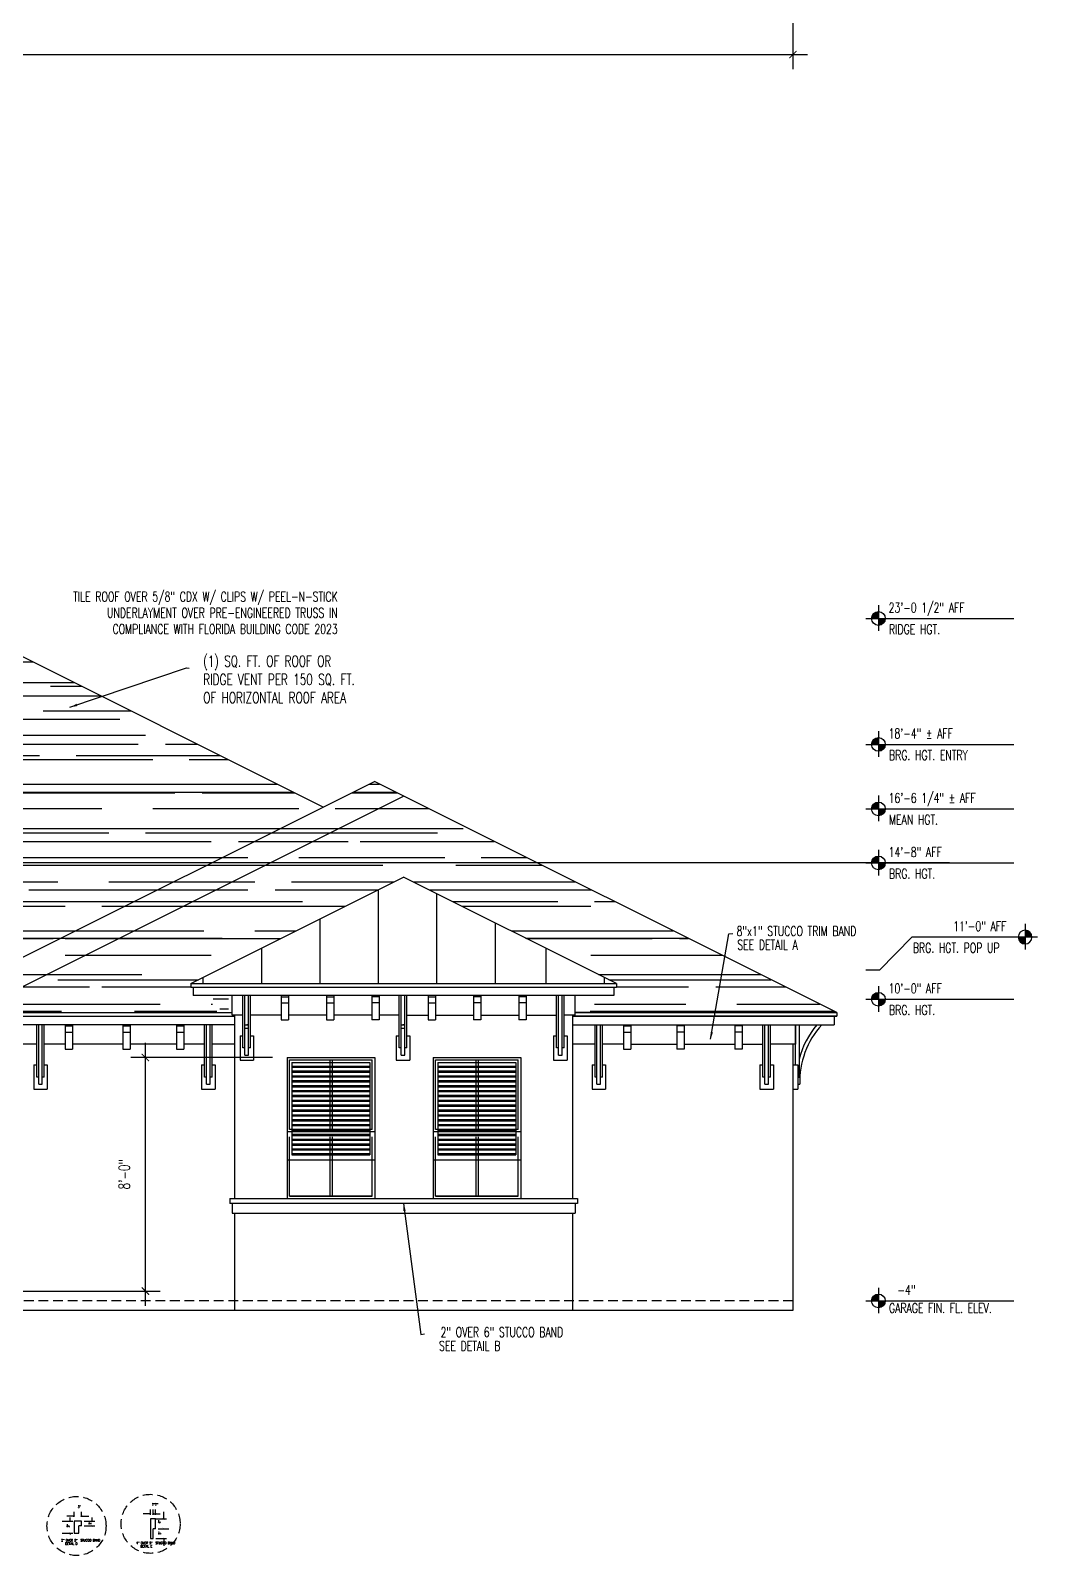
# Model space of a CAD drawing. Header units: inches. Extents: x -25328 to 8149, y -5530 to 4336.
# Drawn here: x -4066 to -3652, y 811 to 1438 of the extents above; entities that cross this region are included whole.
import ezdxf

# ---------------------------------------------------------------- set-up
doc = ezdxf.new("R2010")
doc.units = ezdxf.units.IN
doc.header["$LTSCALE"] = 16
doc.header["$MEASUREMENT"] = 0
doc.linetypes.add('ALPINE_SOLID', pattern=[0])
doc.linetypes.add('HIDDEN', pattern=[0.375, 0.25, -0.125])
doc.layers.get('0').update_dxf_attribs({"linetype": 'CONTINUOUS'})
doc.layers.get('DEFPOINTS').update_dxf_attribs({"linetype": 'CONTINUOUS'})
for name, color, linetype in [('CONC.', 3, 'CONTINUOUS'), ('DIM', 5, 'CONTINUOUS'), ('DIMS', 5, 'CONTINUOUS'), ('HATCH', 8, 'CONTINUOUS'), ('Layer_Notes', 7, 'ALPINE_SOLID'), ('ROOF', 1, 'CONTINUOUS'), ('TEXT', 11, 'CONTINUOUS'), ('WALLS EXT', 6, 'CONTINUOUS'), ('WALLS INT', 6, 'CONTINUOUS'), ('WINDOWS', 1, 'CONTINUOUS')]:
    doc.layers.add(name, color=color, linetype=linetype)
doc.styles.add('PAYTAS RM', font='romans.shx', dxfattribs={"width": 0.7, "height": 4.5})
doc.styles.add('PAYTS NOTES', font='romans.shx', dxfattribs={"width": 0.7, "height": 4.5})
doc.dimstyles.new('DIM- PAYTAS', dxfattribs={"dimscale": 48, "dimtxt": 0.1, "dimasz": 0.0625, "dimexe": 0.125, "dimexo": 0.125, "dimgap": 0.125, "dimtad": 1, "dimdec": 1, "dimzin": 3, "dimdsep": 46, "dimlunit": 4, "dimtxsty": 'PAYTAS RM', "dimblk": 'ARCHTICK', "dimcen": 0.09, "dimdle": 0.125, "dimclrd": 5, "dimclre": 5, "dimclrt": 11, "dimadec": 0, "dimazin": 0, "dimtfac": 1, "dimtdec": 1, "dimtofl": 0, "dimtmove": 2, "dimatfit": 3, "dimfxl": 0, "dimfrac": 2, "dimtolj": 1, "dimtzin": 3, "dimarcsym": 0})

# ---------------------------------------------------------------- blocks, each defined once
blk = doc.blocks.new('_ArchTick')
at = {"color": 0, "linetype": 'ByBlock', "const_width": 0.15}
blk.add_lwpolyline([(-0.5, -0.5), (0.5, 0.5)], dxfattribs=at)
blk = doc.blocks.new('*D556')
at = {"layer": 'DEFPOINTS', "color": 0, "transparency": 16777216}
for p in [(-4580.39, 1865.73), (-3752.39, 1481), (-3752.39, 1428.22)]:
    blk.add_point(p, dxfattribs=at)
at = {"layer": 'WALLS INT', "color": 5, "lineweight": -2, "transparency": 16777216}
for p, q in [((-4580.39, 1859.73), (-4580.39, 1422.22)), ((-3752.39, 1475), (-3752.39, 1422.22)), ((-4586.39, 1428.22), (-3746.39, 1428.22))]:
    blk.add_line(p, q, dxfattribs=at)
at = {"layer": 'WALLS INT', "color": 5, "lineweight": -2, "transparency": 16777216, "xscale": 3, "yscale": 3, "zscale": 3, "rotation": 180}
blk.add_blockref('_ArchTick', (-4580.39, 1428.22), dxfattribs=at)
at = {"layer": 'WALLS INT', "color": 5, "lineweight": -2, "transparency": 16777216, "xscale": 3, "yscale": 3, "zscale": 3}
blk.add_blockref('_ArchTick', (-3752.39, 1428.22), dxfattribs=at)
at = {"layer": 'WALLS INT', "color": 11, "transparency": 16777216, "insert": (-4166.39, 1436.9), "char_height": 4.5, "attachment_point": 5, "style": 'PAYTAS RM', "bg_fill": 3, "box_fill_scale": 1.25, "bg_fill_color": 256, "bg_fill_true_color": 13158600, "bg_fill_transparency": 0}
blk.add_mtext('\\A1;69\'-0"', dxfattribs=at)
blk = doc.blocks.new('ELEVBUB')
for p, q in [((-0.142, 0), (0.078, 0)), ((0, 0.151), (0, -0.142))]:
    blk.add_line(p, q)
at = {"const_width": 0.0781}
for points in [[(0, 0.039, 0.414214), (-0.039, 0, 1)], [(0, -0.039, 0.414213), (0.039, 0, 1)]]:
    blk.add_lwpolyline(points, format="xyb", dxfattribs=at)
blk.add_circle((0, 0), 0.0781)
blk = doc.blocks.new('*D1371')
at = {"layer": 'DEFPOINTS', "color": 0, "transparency": 16777216}
for p in [(-4018.5, 1015.93), (-3960.27, 1015.93), (-4096.39, 919.88)]:
    blk.add_point(p, dxfattribs=at)
at = {"layer": 'DIM', "color": 5, "lineweight": -2, "transparency": 16777216}
for p, q in [((-4018.5, 913.88), (-4018.5, 1021.93)), ((-3966.27, 1015.93), (-4024.5, 1015.93)), ((-4090.39, 919.88), (-4012.5, 919.88))]:
    blk.add_line(p, q, dxfattribs=at)
at = {"layer": 'DIM', "color": 5, "lineweight": -2, "transparency": 16777216, "xscale": 3, "yscale": 3, "zscale": 3}
for p, rotation in [((-4018.5, 1015.93), 90), ((-4018.5, 919.88), 270)]:
    blk.add_blockref('_ArchTick', p, dxfattribs=dict(at, rotation=rotation))
at = {"layer": 'DIM', "color": 11, "transparency": 16777216, "insert": (-4027.18, 967.9), "char_height": 4.5, "attachment_point": 5, "rotation": 90, "style": 'PAYTAS RM', "bg_fill": 3, "box_fill_scale": 1.25, "bg_fill_color": 256, "bg_fill_true_color": 13158600, "bg_fill_transparency": 0}
blk.add_mtext('\\A1;8\'-0"', dxfattribs=at)

msp = doc.modelspace()

# ---------------------------------------------------------------- hatches: boundary and pattern name
at = {"layer": 'HATCH'}
h = msp.add_hatch(dxfattribs=at)
h.set_pattern_fill('AR-RROOF', color=8, scale=15, style=0)
h.paths.add_polyline_path([(-4505.39364874, 1080.90700971), (-4595.64364874, 1035.78200971), (-4595.64364874, 1034.40700971), (-4570.42227123, 1034.40700971), (-4505.39364874, 1066.92132095), (-4440.36502626, 1034.40700971), (-4436.89364874, 1034.40700971), (-4415.14364874, 1034.38227326), (-4415.14364874, 1035.78200971)])
h.paths.add_polyline_path([(-4439.39364874, 1081.37914566), (-4441.39364874, 1081.37914566), (-4441.39364874, 1085.37914566), (-4455.39364874, 1085.37914566), (-4455.39364874, 1088.87914566), (-4456.39364874, 1088.87914566), (-4456.39364874, 1090.37914566), (-4263.39364874, 1186.87914566), (-4070.39364874, 1090.37914566), (-4070.39364874, 1088.87914566), (-4071.39364874, 1088.87914566), (-4071.39364874, 1085.37914566), (-4085.39364874, 1085.37914566), (-4085.39364874, 1081.37914566), (-4087.39364874, 1081.37914566), (-4087.39364874, 1076.14358901), (-4088.39364874, 1076.14358901), (-4088.39364874, 1047.40700971), (-3945.39364874, 1118.90700971), (-4100.39364874, 1196.40700971), (-4274.39364874, 1196.40700971), (-4505.39364874, 1080.90700971), (-4438.39364874, 1047.40700971), (-4438.39364874, 1076.14358901), (-4439.39364874, 1076.14358901)])
h.paths.add_polyline_path([(-4325.21589299, 1135.12914566), (-4330.39364874, 1135.12914566), (-4330.39364874, 1138.62914566), (-4331.39364874, 1138.62914566), (-4331.39364874, 1140.12914566), (-4259.39364874, 1176.12914566), (-4187.39364874, 1140.12914566), (-4187.39364874, 1138.62914566), (-4188.39364874, 1138.62914566), (-4188.39364874, 1135.12914566), (-4193.5714045, 1135.12914566, 0.1928199289), (-4202.60461891, 1110.62914566), (-4203.39364874, 1110.62914566), (-4203.39364874, 1108.62914566), (-4205.39364874, 1108.62914566), (-4205.39364874, 1090.37914566), (-4070.39364874, 1090.37914566), (-4263.39364874, 1186.87914566), (-4456.39364874, 1090.37914566), (-4313.39364874, 1090.37914566), (-4313.39364874, 1108.62914566), (-4315.39364874, 1108.62914566), (-4315.39364874, 1110.62914566), (-4316.18267858, 1110.62914566, 0.1928199289)], flags=17)
h.paths.add_polyline_path([(-3912.39364874, 1123.40700971), (-3924.39364874, 1129.40700971), (-4114.39364874, 1034.40700971), (-4090.39364874, 1034.40700971)])
h.paths.add_polyline_path([(-3912.39364874, 1090.09849991), (-3824.95494024, 1046.37914566), (-3824.95494024, 1044.87914566), (-3825.95494024, 1044.87914566), (-3825.95494024, 1041.37914566), (-3831.132696, 1041.37914566, 0.0608947721), (-3836.03230362, 1034.40700971), (-3734.39364874, 1034.40700971), (-3912.39364874, 1123.40700971), (-4090.39364874, 1034.40700971), (-3988.76129766, 1034.40700971, 0.0609127368), (-3993.66524403, 1041.37914566), (-3998.83235724, 1041.37914566), (-3998.83235724, 1044.87914566), (-3999.83235724, 1044.87914566), (-3999.83235724, 1046.37914566)])
h = msp.add_hatch(dxfattribs=at)
h.set_pattern_fill('AR-RROOF', color=256, scale=15, style=0)
h.set_pattern_definition([(0, (13882.944, -4178.585), (33, 15), [225, -30, 75, -15]), (0, (13902.894, -4171.085), (-15, 19.95), [45, -4.95, 90, -11.25]), (0, (13890.444, -4165.835), (78, 10.05), [120, -21, 60, -15])])
h.paths.add_polyline_path([(-3984.33235724, 1041.37914566), (-3991.67656355, 1041.37914566, -0.0536050847), (-3987.313798, 1034.87914566), (-3984.33235724, 1034.87914566)])

# ---------------------------------------------------------------- linework, layer by layer
at = {"layer": 'CONC.'}
msp.add_line((-3752.39364874, 911.87914566), (-4561.39364874, 911.87914566), dxfattribs=at)
at = {"layer": 'DIM'}
for p, q in [((-3688.01319681, 1095.90700971), (-4128.83648979, 1095.90700971)), ((-3734.39364874, 1034.40700971), (-3734.39364874, 1032.90700971))]:
    msp.add_line(p, q, dxfattribs=at)
at = {"layer": 'DIMS'}
for p, q in [((-3714.47069245, 1196.40700971), (-3661.55570116, 1196.40700971)), ((-3714.47069245, 1144.65700971), (-3661.55570116, 1144.65700971)), ((-3714.47069245, 1118.14307768), (-3661.55570116, 1118.14307768)), ((-3714.47069245, 1095.90700971), (-3661.55570116, 1095.90700971)), ((-3703.55481771, 1065.44447823), (-3716.86711262, 1051.87914566)), ((-3659.82354897, 1065.44447823), (-3703.55481771, 1065.44447823)), ((-3716.86711262, 1051.87914566), (-3722.39364874, 1051.87914566)), ((-3714.47069245, 1039.87914566), (-3661.55570116, 1039.87914566)), ((-3978.39485724, 1033.37914566), (-3982.83235724, 1033.37914566)), ((-3962.71194366, 1033.37914566), (-3975.26985724, 1033.37914566)), ((-3944.10429269, 1033.37914566), (-3959.71194366, 1033.37914566)), ((-3925.49664171, 1033.37914566), (-3941.10429269, 1033.37914566)), ((-3914.20936819, 1033.37914566), (-3922.49664171, 1033.37914566)), ((-3911.08436819, 1033.37914566), (-3902.29065578, 1033.37914566)), ((-3899.29065578, 1033.37914566), (-3883.6830048, 1033.37914566)), ((-3880.6830048, 1033.37914566), (-3865.07535382, 1033.37914566)), ((-3862.07535382, 1033.37914566), (-3849.51744025, 1033.37914566)), ((-3841.95494025, 1033.37914566), (-3846.39244025, 1033.37914566)), ((-4063.17489874, 1021.39358901), (-4073.39364874, 1021.39358901)), ((-4051.49198517, 1021.39358901), (-4060.04989874, 1021.39358901)), ((-4027.73133486, 1021.39358901), (-4048.49198517, 1021.39358901)), ((-4005.73402082, 1021.39358901), (-4024.73133486, 1021.39358901)), ((-3994.17610724, 1021.39358901), (-4002.73402082, 1021.39358901)), ((-3981.83235724, 1021.39358901), (-3991.05110724, 1021.39358901)), ((-3833.73619025, 1021.40700971), (-3842.95494025, 1021.40700971)), ((-3822.05327667, 1021.40700971), (-3830.61119025, 1021.40700971)), ((-3819.05327667, 1021.39358901), (-3800.05596263, 1021.39358901)), ((-3797.05596263, 1021.39358901), (-3776.29531232, 1021.39358901)), ((-3773.29531232, 1021.39358901), (-3764.73739874, 1021.39358901)), ((-3751.39364874, 1021.40700971), (-3761.61239874, 1021.40700971)), ((-3714.47069245, 915.87914566), (-3661.55570116, 915.87914566)), ((-4047.80936003, 825.34557957), (-4047.80936003, 820.34557957)), ((-4045.80936003, 825.34557957), (-4047.80936003, 825.34557957)), ((-4044.80936003, 825.34557957), (-4045.80936003, 825.34557957)), ((-4045.80936003, 820.34557957), (-4045.80936003, 823.34557957)), ((-4044.80936003, 823.34557957), (-4045.80936003, 823.34557957)), ((-4044.80936003, 823.34557957), (-4044.80936003, 825.34557957)), ((-4016.37206799, 826.23247543), (-4016.37206799, 818.23247543)), ((-4014.37206799, 826.23247543), (-4016.37206799, 826.23247543)), ((-4015.37206799, 818.23247543), (-4015.37206799, 822.23247543)), ((-4014.37206799, 822.23247543), (-4015.37206799, 822.23247543)), ((-4014.37206799, 822.23247543), (-4014.37206799, 826.23247543)), ((-4047.80936003, 820.34557957), (-4045.80936003, 820.34557957)), ((-4016.37206799, 818.23247543), (-4015.37206799, 818.23247543))]:
    msp.add_line(p, q, dxfattribs=at)
at = {"layer": 'DIMS', "color": 5}
for p, q in [((-4047.80936003, 827.08418373), (-4047.80936003, 829.17561586)), ((-4044.80936003, 827.08418373), (-4044.80936003, 829.17561586)), ((-4016.37206799, 828.32390755), (-4019.37206799, 828.32390755)), ((-4016.37206799, 827.97107959), (-4016.37206799, 830.06251172)), ((-4015.37206799, 827.97107959), (-4015.37206799, 830.06251172)), ((-4015.37206799, 828.32390755), (-4012.37206799, 828.32390755)), ((-4014.37206799, 827.97107959), (-4014.37206799, 830.06251172)), ((-4010.96473653, 826.23247543), (-4010.96473653, 829.23247543)), ((-4052.70689282, 825.34557957), (-4048.29956136, 825.34557957)), ((-4047.80936003, 827.43701169), (-4050.80936003, 827.43701169)), ((-4049.41854465, 825.34557957), (-4049.41854465, 826.84557957)), ((-4044.80936003, 827.43701169), (-4041.80936003, 827.43701169)), ((-4043.70311037, 825.34557957), (-4039.29577892, 825.34557957)), ((-4043.70311037, 823.34557957), (-4039.29577892, 823.34557957)), ((-4040.41476221, 825.34557957), (-4040.41476221, 826.84557957)), ((-4014.2530847, 826.23247543), (-4009.84575324, 826.23247543)), ((-4013.2530847, 822.23247543), (-4008.84575324, 822.23247543)), ((-4052.70689282, 820.34557957), (-4048.29956136, 820.34557957)), ((-4049.41854465, 820.34557957), (-4049.41854465, 819.84557957)), ((-4014.2530847, 818.23247543), (-4009.84575324, 818.23247543)), ((-4010.96473653, 818.23247543), (-4010.96473653, 815.23247543))]:
    msp.add_line(p, q, dxfattribs=at)
at = {"layer": 'DIMS', "color": 8, "linetype": 'HIDDEN'}
for centre in [(-4046.80936003, 823.34557957), (-4016.37206799, 824.23247543)]:
    msp.add_circle(centre, 12.1315036, dxfattribs=at)
at = {"layer": 'HATCH', "color": 8, "linetype": 'HIDDEN'}
msp.add_line((-3752.39364874, 915.87914566), (-4096.39364874, 915.87914566), dxfattribs=at)
at = {"layer": 'Layer_Notes', "color": 8}
for p, q in [((-3922.83235724, 1084.87914566), (-3922.83235724, 1046.37914566)), ((-3898.83235724, 1083.31785416), (-3898.83235724, 1046.37914566)), ((-3946.83235724, 1072.87914566), (-3946.83235724, 1046.37914566)), ((-3874.83235724, 1071.31785416), (-3874.83235724, 1046.37914566)), ((-3970.83235724, 1060.87914566), (-3970.83235724, 1046.37914566)), ((-3853.95494025, 1060.87914566), (-3853.95494025, 1046.37914566)), ((-3994.83235724, 1048.87914566), (-3994.83235724, 1046.37914566)), ((-3829.95494025, 1048.87914566), (-3829.95494025, 1046.37914566))]:
    msp.add_line(p, q, dxfattribs=at)
at = {"layer": 'ROOF', "color": 6}
for p, q in [((-3945.39364874, 1118.90700971), (-4100.39364874, 1196.40700971)), ((-4114.39364874, 1034.40700971), (-3924.39364874, 1129.40700971)), ((-3734.39364874, 1034.40700971), (-3924.39364874, 1129.40700971)), ((-3734.39364874, 1034.40700971), (-3924.39364874, 1129.40700971)), ((-4090.39364874, 1034.40700971), (-3912.39364874, 1123.40700971)), ((-3999.83235724, 1046.37914566), (-3912.39364874, 1090.09849991)), ((-3824.95494024, 1046.37914566), (-3912.39364874, 1090.09849991)), ((-3998.83235724, 1044.87914566), (-3998.83235724, 1041.37914566)), ((-3825.95494024, 1041.37914566), (-3998.83235724, 1041.37914566)), ((-3825.95494024, 1044.87914566), (-3825.95494024, 1041.37914566)), ((-4114.39364874, 1034.40700971), (-3982.83235724, 1034.40700971)), ((-4062.39364874, 1034.40700971), (-3984.33235724, 1034.40700971)), ((-3841.95494025, 1034.40700971), (-3734.39364874, 1034.40700971)), ((-3734.39364874, 1034.40700971), (-3841.95494025, 1034.40700971)), ((-3981.83235724, 1029.40700971), (-4113.39364874, 1029.40700971)), ((-3981.83235724, 1033.37914566), (-3981.83235724, 957.92549887)), ((-3842.95494025, 1033.37914566), (-3842.95494025, 957.92549887)), ((-3842.95494025, 1032.90700971), (-3734.39364874, 1032.90700971)), ((-3842.95494025, 1029.40700971), (-3735.39364874, 1029.40700971)), ((-3751.39364874, 1029.40700971), (-3751.39364874, 1021.40700971)), ((-3735.39364874, 1032.90700971), (-3735.39364874, 1029.40700971)), ((-3960.26864874, 1015.92549887), (-3924.26864874, 1015.92549887)), ((-3960.26864874, 1015.92549887), (-3924.26864874, 1015.92549887)), ((-3960.26864874, 1015.92549887), (-3924.26864874, 1015.92549887)), ((-3900.26864874, 1015.92549887), (-3864.26864874, 1015.92549887)), ((-3900.26864874, 1015.92549887), (-3864.26864874, 1015.92549887)), ((-3900.26864874, 1015.92549887), (-3864.26864874, 1015.92549887)), ((-3752.39364874, 1021.40700971), (-3752.39364874, 911.87914566)), ((-3960.26864874, 1013.92549887), (-3960.26864874, 958.92549887)), ((-3924.26864874, 1013.92549887), (-3924.26864874, 957.92549887)), ((-3900.26864874, 1013.92549887), (-3900.26864874, 958.92549887)), ((-3864.26864874, 1013.92549887), (-3864.26864874, 957.92549887)), ((-3960.26864874, 972.67549887), (-3960.26864874, 957.92549887)), ((-3924.26864874, 972.67549887), (-3924.26864874, 958.92549887)), ((-3900.26864874, 972.67549887), (-3900.26864874, 957.92549887)), ((-3864.26864874, 972.67549887), (-3864.26864874, 958.92549887)), ((-3983.83235724, 957.92549887), (-3941.83235724, 957.92549887)), ((-3983.83235724, 957.92549887), (-3983.83235724, 955.87914566)), ((-3840.95494025, 955.87914566), (-3983.83235724, 955.87914566)), ((-3982.83235724, 955.87914566), (-3982.83235724, 951.87914566)), ((-3960.26864874, 958.92549887), (-3960.26864874, 957.92549887)), ((-3941.83235724, 957.92549887), (-3840.95494025, 957.92549887)), ((-3924.26864874, 958.92549887), (-3924.26864874, 957.92549887)), ((-3900.26864874, 958.92549887), (-3900.26864874, 957.92549887)), ((-3864.26864874, 958.92549887), (-3864.26864874, 957.92549887)), ((-3841.95494025, 955.87914566), (-3841.95494025, 951.87914566)), ((-3840.95494025, 957.92549887), (-3840.95494025, 955.87914566)), ((-3982.83235724, 951.87914566), (-3841.95494025, 951.87914566)), ((-3981.83235724, 951.87914566), (-3981.83235724, 911.87914566)), ((-3842.95494025, 951.87914566), (-3842.95494025, 911.87914566))]:
    msp.add_line(p, q, dxfattribs=at)
at = {"layer": 'WALLS EXT', "color": 8}
for p, q in [((-3999.83235724, 1046.37914566), (-3999.83235724, 1044.87914566)), ((-3999.83235724, 1044.87914566), (-3824.95494024, 1044.87914566)), ((-3824.95494024, 1046.37914566), (-3824.95494024, 1044.87914566)), ((-3734.39364874, 1034.40700971), (-3734.39364874, 1032.90700971)), ((-4114.39364874, 1032.90700971), (-3981.83235724, 1032.90700971)), ((-3734.39364874, 1032.90700971), (-3842.95494025, 1032.90700971)), ((-3841.95494025, 1032.90700971), (-3842.95494025, 1032.90700971)), ((-3838.22434057, 1032.90700971), (-3840.45494024, 1032.90700971))]:
    msp.add_line(p, q, dxfattribs=at)
at = {"layer": 'WINDOWS'}
for p, q in [((-3999.83235724, 1046.37914566), (-3824.95494024, 1046.37914566)), ((-3982.83235724, 1033.37914566), (-3982.83235724, 1041.37914566)), ((-3978.39485724, 1019.87914566), (-3978.39485724, 1041.37914566)), ((-3977.58235724, 1016.87914566), (-3977.58235724, 1041.37914566)), ((-3976.08235724, 1016.87914566), (-3976.08235724, 1041.37914566)), ((-3975.26985724, 1019.87914566), (-3975.26985724, 1041.37914566)), ((-3962.71194366, 1041.37914566), (-3962.71194366, 1031.37914566)), ((-3962.71194366, 1040.87914566), (-3959.71194366, 1040.87914566)), ((-3959.71194366, 1041.37914566), (-3959.71194366, 1031.37914566)), ((-3944.10429269, 1041.37914566), (-3944.10429269, 1031.37914566)), ((-3944.10429269, 1040.87914566), (-3941.10429269, 1040.87914566)), ((-3944.10429269, 1040.87914566), (-3941.10429269, 1040.87914566)), ((-3941.10429269, 1041.37914566), (-3941.10429269, 1031.37914566)), ((-3925.49664171, 1041.37914566), (-3925.49664171, 1031.37914566)), ((-3922.49664171, 1040.87914566), (-3925.49664171, 1040.87914566)), ((-3922.49664171, 1041.37914566), (-3922.49664171, 1031.37914566)), ((-3914.20936819, 1019.87914566), (-3914.20936819, 1041.37914566)), ((-3913.39686819, 1016.87914566), (-3913.39686819, 1041.37914566)), ((-3911.89686819, 1016.87914566), (-3911.89686819, 1041.37914566)), ((-3911.08436819, 1019.87914566), (-3911.08436819, 1041.37914566)), ((-3902.29065578, 1041.37914566), (-3902.29065578, 1031.37914566)), ((-3902.29065578, 1040.87914566), (-3899.29065578, 1040.87914566)), ((-3899.29065578, 1041.37914566), (-3899.29065578, 1031.37914566)), ((-3883.6830048, 1041.37914566), (-3883.6830048, 1031.37914566)), ((-3880.6830048, 1040.87914566), (-3883.6830048, 1040.87914566)), ((-3880.6830048, 1040.87914566), (-3883.6830048, 1040.87914566)), ((-3880.6830048, 1041.37914566), (-3880.6830048, 1031.37914566)), ((-3865.07535382, 1041.37914566), (-3865.07535382, 1031.37914566)), ((-3862.07535382, 1040.87914566), (-3865.07535382, 1040.87914566)), ((-3862.07535382, 1041.37914566), (-3862.07535382, 1031.37914566)), ((-3849.51744025, 1019.87914566), (-3849.51744025, 1041.37914566)), ((-3848.70494025, 1016.87914566), (-3848.70494025, 1041.37914566)), ((-3847.20494025, 1016.87914566), (-3847.20494025, 1041.37914566)), ((-3846.39244025, 1019.87914566), (-3846.39244025, 1041.37914566)), ((-3841.95494025, 1033.37914566), (-3841.95494025, 1041.37914566)), ((-3962.71194366, 1038.37914566), (-3959.71194366, 1038.37914566)), ((-3944.10429269, 1038.37914566), (-3941.10429269, 1038.37914566)), ((-3922.49664171, 1038.37914566), (-3925.49664171, 1038.37914566)), ((-3902.29065578, 1038.37914566), (-3899.29065578, 1038.37914566)), ((-3880.6830048, 1038.37914566), (-3883.6830048, 1038.37914566)), ((-3862.07535382, 1038.37914566), (-3865.07535382, 1038.37914566)), ((-4063.17489874, 1007.90700971), (-4063.17489874, 1029.40700971)), ((-4062.36239874, 1004.90700971), (-4062.36239874, 1029.40700971)), ((-4060.86239874, 1004.90700971), (-4060.86239874, 1029.40700971)), ((-4060.04989874, 1007.90700971), (-4060.04989874, 1029.40700971)), ((-4051.49198517, 1029.40700971), (-4051.49198517, 1019.40700971)), ((-4051.49198517, 1028.90700971), (-4048.49198517, 1028.90700971)), ((-4048.49198517, 1029.40700971), (-4048.49198517, 1019.40700971)), ((-4027.73133486, 1029.40700971), (-4027.73133486, 1019.40700971)), ((-4027.73133486, 1028.90700971), (-4024.73133486, 1028.90700971)), ((-4024.73133486, 1029.40700971), (-4024.73133486, 1019.40700971)), ((-4005.73402082, 1029.40700971), (-4005.73402082, 1019.40700971)), ((-4005.73402082, 1028.90700971), (-4002.73402082, 1028.90700971)), ((-4002.73402082, 1029.40700971), (-4002.73402082, 1019.40700971)), ((-3994.17610724, 1007.90700971), (-3994.17610724, 1029.40700971)), ((-3993.36360724, 1004.90700971), (-3993.36360724, 1029.40700971)), ((-3991.86360724, 1004.90700971), (-3991.86360724, 1029.40700971)), ((-3991.05110724, 1007.90700971), (-3991.05110724, 1029.40700971)), ((-3977.58235724, 1029.37914566), (-3976.08235724, 1029.37914566)), ((-3976.08235724, 1029.37914566), (-3976.86582329, 1029.37914566)), ((-3962.71194366, 1031.37914566), (-3959.71194366, 1031.37914566)), ((-3944.10429269, 1031.37914566), (-3941.10429269, 1031.37914566)), ((-3922.49664171, 1031.37914566), (-3925.49664171, 1031.37914566)), ((-3913.39686819, 1029.37914566), (-3911.89686819, 1029.37914566)), ((-3911.89686819, 1029.37914566), (-3912.68033423, 1029.37914566)), ((-3902.29065578, 1031.37914566), (-3899.29065578, 1031.37914566)), ((-3880.6830048, 1031.37914566), (-3883.6830048, 1031.37914566)), ((-3862.07535382, 1031.37914566), (-3865.07535382, 1031.37914566)), ((-3833.73619025, 1007.90700971), (-3833.73619025, 1029.40700971)), ((-3832.92369025, 1004.90700971), (-3832.92369025, 1029.40700971)), ((-3831.42369025, 1004.90700971), (-3831.42369025, 1029.40700971)), ((-3830.61119025, 1007.90700971), (-3830.61119025, 1029.40700971)), ((-3822.05327667, 1029.40700971), (-3822.05327667, 1019.40700971)), ((-3822.05327667, 1028.90700971), (-3819.05327667, 1028.90700971)), ((-3819.05327667, 1029.40700971), (-3819.05327667, 1019.40700971)), ((-3800.05596263, 1029.40700971), (-3800.05596263, 1019.40700971)), ((-3797.05596263, 1028.90700971), (-3800.05596263, 1028.90700971)), ((-3797.05596263, 1029.40700971), (-3797.05596263, 1019.40700971)), ((-3776.29531232, 1029.40700971), (-3776.29531232, 1019.40700971)), ((-3773.29531232, 1028.90700971), (-3776.29531232, 1028.90700971)), ((-3773.29531232, 1029.40700971), (-3773.29531232, 1019.40700971)), ((-3764.73739874, 1007.90700971), (-3764.73739874, 1029.40700971)), ((-3763.92489874, 1004.90700971), (-3763.92489874, 1029.40700971)), ((-3762.42489874, 1004.90700971), (-3762.42489874, 1029.40700971)), ((-3761.61239874, 1007.90700971), (-3761.61239874, 1029.40700971)), ((-3751.39364874, 1012.90700971), (-3751.39364874, 1029.40700971)), ((-3749.89364874, 1029.40700971), (-3749.89364874, 1007.90700971)), ((-4051.49198517, 1026.40700971), (-4048.49198517, 1026.40700971)), ((-4027.73133486, 1026.40700971), (-4024.73133486, 1026.40700971)), ((-4005.73402082, 1026.40700971), (-4002.73402082, 1026.40700971)), ((-3979.61360724, 1024.87914566), (-3978.39485724, 1024.87914566)), ((-3979.61360724, 1024.87914566), (-3979.61360724, 1014.87914566)), ((-3976.08235724, 1027.87914566), (-3977.58235724, 1027.87914566)), ((-3975.26985724, 1024.87914566), (-3974.05110724, 1024.87914566)), ((-3974.05110724, 1024.87914566), (-3974.05110724, 1014.87914566)), ((-3915.42811819, 1024.87914566), (-3914.20936819, 1024.87914566)), ((-3915.42811819, 1024.87914566), (-3915.42811819, 1014.87914566)), ((-3911.89686819, 1027.87914566), (-3913.39686819, 1027.87914566)), ((-3911.08436819, 1024.87914566), (-3909.86561819, 1024.87914566)), ((-3909.86561819, 1024.87914566), (-3909.86561819, 1014.87914566)), ((-3850.73619025, 1024.87914566), (-3849.51744025, 1024.87914566)), ((-3850.73619025, 1024.87914566), (-3850.73619025, 1014.87914566)), ((-3846.39244025, 1024.87914566), (-3845.17369025, 1024.87914566)), ((-3845.17369025, 1024.87914566), (-3845.17369025, 1014.87914566)), ((-3822.05327667, 1026.40700971), (-3819.05327667, 1026.40700971)), ((-3797.05596263, 1026.40700971), (-3800.05596263, 1026.40700971)), ((-3773.29531232, 1026.40700971), (-3776.29531232, 1026.40700971)), ((-4051.49198517, 1019.40700971), (-4048.49198517, 1019.40700971)), ((-4027.73133486, 1019.40700971), (-4024.73133486, 1019.40700971)), ((-4005.73402082, 1019.40700971), (-4002.73402082, 1019.40700971)), ((-3977.58235724, 1019.87914566), (-3978.39485724, 1019.87914566)), ((-3977.58235724, 1016.87914566), (-3976.08235724, 1016.87914566)), ((-3975.26985724, 1019.87914566), (-3976.08235724, 1019.87914566)), ((-3960.26864874, 1015.92549887), (-3960.26864874, 973.92549887)), ((-3960.26864874, 1015.92549887), (-3924.26864874, 1015.92549887)), ((-3924.26864874, 1015.92549887), (-3924.26864874, 973.92549887)), ((-3913.39686819, 1019.87914566), (-3914.20936819, 1019.87914566)), ((-3913.39686819, 1016.87914566), (-3911.89686819, 1016.87914566)), ((-3911.08436819, 1019.87914566), (-3911.89686819, 1019.87914566)), ((-3900.26864874, 1015.92549887), (-3900.26864874, 973.92549887)), ((-3900.26864874, 1015.92549887), (-3864.26864874, 1015.92549887)), ((-3864.26864874, 1015.92549887), (-3864.26864874, 973.92549887)), ((-3848.70494025, 1019.87914566), (-3849.51744025, 1019.87914566)), ((-3848.70494025, 1016.87914566), (-3847.20494025, 1016.87914566)), ((-3846.39244025, 1019.87914566), (-3847.20494025, 1019.87914566)), ((-3822.05327667, 1019.40700971), (-3819.05327667, 1019.40700971)), ((-3797.05596263, 1019.40700971), (-3800.05596263, 1019.40700971)), ((-3773.29531232, 1019.40700971), (-3776.29531232, 1019.40700971)), ((-4064.39364874, 1012.90700971), (-4063.17489874, 1012.90700971)), ((-4064.39364874, 1012.90700971), (-4064.39364874, 1002.90700971)), ((-4060.04989874, 1012.90700971), (-4058.83114874, 1012.90700971)), ((-4058.83114874, 1012.90700971), (-4058.83114874, 1002.90700971)), ((-3995.39485724, 1012.90700971), (-3994.17610724, 1012.90700971)), ((-3995.39485724, 1012.90700971), (-3995.39485724, 1002.90700971)), ((-3991.05110724, 1012.90700971), (-3989.83235724, 1012.90700971)), ((-3989.83235724, 1012.90700971), (-3989.83235724, 1002.90700971)), ((-3979.61360724, 1014.87914566), (-3974.05110724, 1014.87914566)), ((-3959.26864874, 1014.92549887), (-3925.26864874, 1014.92549887)), ((-3959.26864874, 986.35292734), (-3959.26864874, 1014.92549887)), ((-3958.26864874, 1013.92549887), (-3958.26864874, 975.92549886)), ((-3958.26864874, 1013.92549887), (-3926.26864874, 1013.92549887)), ((-3958.26864874, 1012.42549887), (-3926.26864874, 1012.42549887)), ((-3958.26864874, 1011.92549887), (-3926.26864874, 1011.92549887)), ((-3958.26864874, 1010.42549887), (-3926.26864874, 1010.42549887)), ((-3958.26864874, 1009.92549887), (-3926.26864874, 1009.92549887)), ((-3942.76864874, 1014.92549887), (-3942.76864874, 986.35292734)), ((-3941.76864874, 1014.92549887), (-3941.76864874, 986.35292734)), ((-3926.26864874, 1013.92549887), (-3926.26864874, 975.92549886)), ((-3925.26864874, 986.35292734), (-3925.26864874, 1014.92549887)), ((-3915.42811819, 1014.87914566), (-3909.86561819, 1014.87914566)), ((-3899.26864874, 1014.92549887), (-3865.26864874, 1014.92549887)), ((-3899.26864874, 986.35292734), (-3899.26864874, 1014.92549887)), ((-3898.26864874, 1013.92549887), (-3898.26864874, 975.92549886)), ((-3898.26864874, 1013.92549887), (-3866.26864874, 1013.92549887)), ((-3898.26864874, 1012.42549887), (-3866.26864874, 1012.42549887)), ((-3898.26864874, 1011.92549887), (-3866.26864874, 1011.92549887)), ((-3898.26864874, 1010.42549887), (-3866.26864874, 1010.42549887)), ((-3898.26864874, 1009.92549887), (-3866.26864874, 1009.92549887)), ((-3882.76864874, 1014.92549887), (-3882.76864874, 986.35292734)), ((-3881.76864874, 1014.92549887), (-3881.76864874, 986.35292734)), ((-3866.26864874, 1013.92549887), (-3866.26864874, 975.92549886)), ((-3865.26864874, 986.35292734), (-3865.26864874, 1014.92549887)), ((-3850.73619025, 1014.87914566), (-3845.17369025, 1014.87914566)), ((-3834.95494025, 1012.90700971), (-3833.73619025, 1012.90700971)), ((-3834.95494025, 1012.90700971), (-3834.95494025, 1002.90700971)), ((-3830.61119025, 1012.90700971), (-3829.39244025, 1012.90700971)), ((-3829.39244025, 1012.90700971), (-3829.39244025, 1002.90700971)), ((-3765.95614874, 1012.90700971), (-3764.73739874, 1012.90700971)), ((-3765.95614874, 1012.90700971), (-3765.95614874, 1002.90700971)), ((-3761.61239874, 1012.90700971), (-3760.39364874, 1012.90700971)), ((-3760.39364874, 1012.90700971), (-3760.39364874, 1002.90700971)), ((-3752.39364874, 1012.90700971), (-3750.39364874, 1012.90700971)), ((-3750.39364874, 1012.90700971), (-3750.39364874, 1002.90700971)), ((-4062.36239874, 1007.90700971), (-4063.17489874, 1007.90700971)), ((-4062.36239874, 1004.90700971), (-4060.86239874, 1004.90700971)), ((-4060.04989874, 1007.90700971), (-4060.86239874, 1007.90700971)), ((-3993.36360724, 1007.90700971), (-3994.17610724, 1007.90700971)), ((-3993.36360724, 1004.90700971), (-3991.86360724, 1004.90700971)), ((-3991.05110724, 1007.90700971), (-3991.86360724, 1007.90700971)), ((-3958.26864874, 1008.42549887), (-3926.26864874, 1008.42549887)), ((-3958.26864874, 1007.92549887), (-3926.26864874, 1007.92549887)), ((-3958.26864874, 1006.42549887), (-3926.26864874, 1006.42549887)), ((-3958.26864874, 1005.92549887), (-3926.26864874, 1005.92549887)), ((-3958.26864874, 1004.42549887), (-3926.26864874, 1004.42549887)), ((-3958.26864874, 1003.92549887), (-3926.26864874, 1003.92549887)), ((-3898.26864874, 1008.42549887), (-3866.26864874, 1008.42549887)), ((-3898.26864874, 1007.92549887), (-3866.26864874, 1007.92549887)), ((-3898.26864874, 1006.42549887), (-3866.26864874, 1006.42549887)), ((-3898.26864874, 1005.92549887), (-3866.26864874, 1005.92549887)), ((-3898.26864874, 1004.42549887), (-3866.26864874, 1004.42549887)), ((-3898.26864874, 1003.92549887), (-3866.26864874, 1003.92549887)), ((-3832.92369025, 1007.90700971), (-3833.73619025, 1007.90700971)), ((-3832.92369025, 1004.90700971), (-3831.42369025, 1004.90700971)), ((-3830.61119025, 1007.90700971), (-3831.42369025, 1007.90700971)), ((-3763.92489874, 1007.90700971), (-3764.73739874, 1007.90700971)), ((-3763.92489874, 1004.90700971), (-3762.42489874, 1004.90700971)), ((-3761.61239874, 1007.90700971), (-3762.42489874, 1007.90700971)), ((-3750.39364874, 1007.90700971), (-3749.89364874, 1007.90700971)), ((-3750.39364874, 1004.90700971), (-3749.60461891, 1004.90700971)), ((-4064.39364874, 1002.90700971), (-4058.83114874, 1002.90700971)), ((-3995.39485724, 1002.90700971), (-3989.83235724, 1002.90700971)), ((-3958.26864874, 1002.42549887), (-3926.26864874, 1002.42549887)), ((-3958.26864874, 1001.92549887), (-3926.26864874, 1001.92549887)), ((-3958.26864874, 1000.42549887), (-3926.26864874, 1000.42549887)), ((-3958.26864874, 999.92549887), (-3926.26864874, 999.92549887)), ((-3958.26864874, 998.42549887), (-3926.26864874, 998.42549887)), ((-3958.26864874, 997.92549887), (-3926.26864874, 997.92549887)), ((-3898.26864874, 1002.42549887), (-3866.26864874, 1002.42549887)), ((-3898.26864874, 1001.92549887), (-3866.26864874, 1001.92549887)), ((-3898.26864874, 1000.42549887), (-3866.26864874, 1000.42549887)), ((-3898.26864874, 999.92549887), (-3866.26864874, 999.92549887)), ((-3898.26864874, 998.42549887), (-3866.26864874, 998.42549887)), ((-3898.26864874, 997.92549887), (-3866.26864874, 997.92549887)), ((-3834.95494025, 1002.90700971), (-3829.39244025, 1002.90700971)), ((-3765.95614874, 1002.90700971), (-3760.39364874, 1002.90700971)), ((-3752.39364874, 1002.90700971), (-3750.39364874, 1002.90700971)), ((-3958.26864874, 996.42549887), (-3926.26864874, 996.42549887)), ((-3958.26864874, 995.92549887), (-3926.26864874, 995.92549887)), ((-3958.26864874, 994.42549887), (-3926.26864874, 994.42549887)), ((-3958.26864874, 993.92549887), (-3926.26864874, 993.92549887)), ((-3958.26864874, 992.42549887), (-3926.26864874, 992.42549887)), ((-3958.26864874, 991.92549887), (-3926.26864874, 991.92549887)), ((-3898.26864874, 996.42549887), (-3866.26864874, 996.42549887)), ((-3898.26864874, 995.92549887), (-3866.26864874, 995.92549887)), ((-3898.26864874, 994.42549887), (-3866.26864874, 994.42549887)), ((-3898.26864874, 993.92549887), (-3866.26864874, 993.92549887)), ((-3898.26864874, 992.42549887), (-3866.26864874, 992.42549887)), ((-3898.26864874, 991.92549887), (-3866.26864874, 991.92549887)), ((-3924.26864874, 985.35292734), (-3960.26864874, 985.35292734)), ((-3925.26864874, 986.35292734), (-3959.26864874, 986.35292734)), ((-3958.26864874, 990.42549887), (-3926.26864874, 990.42549887)), ((-3958.26864874, 989.92549886), (-3926.26864874, 989.92549886)), ((-3958.26864874, 988.42549886), (-3926.26864874, 988.42549886)), ((-3958.26864874, 987.92549886), (-3926.26864874, 987.92549886)), ((-3958.26864874, 986.42549886), (-3926.26864874, 986.42549886)), ((-3958.26864874, 985.92549886), (-3926.26864874, 985.92549886)), ((-3958.26864874, 984.42549886), (-3926.26864874, 984.42549886)), ((-3864.26864874, 985.35292734), (-3900.26864874, 985.35292734)), ((-3865.26864874, 986.35292734), (-3899.26864874, 986.35292734)), ((-3898.26864874, 990.42549887), (-3866.26864874, 990.42549887)), ((-3898.26864874, 989.92549886), (-3866.26864874, 989.92549886)), ((-3898.26864874, 988.42549886), (-3866.26864874, 988.42549886)), ((-3898.26864874, 987.92549886), (-3866.26864874, 987.92549886)), ((-3898.26864874, 986.42549886), (-3866.26864874, 986.42549886)), ((-3898.26864874, 985.92549886), (-3866.26864874, 985.92549886)), ((-3898.26864874, 984.42549886), (-3866.26864874, 984.42549886)), ((-3959.26864874, 958.92549887), (-3959.26864874, 983.35292734)), ((-3958.26864874, 983.92549886), (-3926.26864874, 983.92549886)), ((-3958.26864874, 982.42549886), (-3926.26864874, 982.42549886)), ((-3958.26864874, 981.92549886), (-3926.26864874, 981.92549886)), ((-3958.26864874, 980.42549886), (-3926.26864874, 980.42549886)), ((-3958.26864874, 979.92549886), (-3926.26864874, 979.92549886)), ((-3958.26864874, 978.42549886), (-3926.26864874, 978.42549886)), ((-3942.76864874, 983.35292734), (-3942.76864874, 958.92549887)), ((-3941.76864874, 983.35292734), (-3941.76864874, 958.92549887)), ((-3925.26864874, 958.92549887), (-3925.26864874, 983.35292734)), ((-3899.26864874, 958.92549887), (-3899.26864874, 983.35292734)), ((-3898.26864874, 983.92549886), (-3866.26864874, 983.92549886)), ((-3898.26864874, 982.42549886), (-3866.26864874, 982.42549886)), ((-3898.26864874, 981.92549886), (-3866.26864874, 981.92549886)), ((-3898.26864874, 980.42549886), (-3866.26864874, 980.42549886)), ((-3898.26864874, 979.92549886), (-3866.26864874, 979.92549886)), ((-3898.26864874, 978.42549886), (-3866.26864874, 978.42549886)), ((-3882.76864874, 983.35292734), (-3882.76864874, 958.92549887)), ((-3881.76864874, 983.35292734), (-3881.76864874, 958.92549887)), ((-3865.26864874, 958.92549887), (-3865.26864874, 983.35292734)), ((-3960.26864874, 973.92549887), (-3924.26864874, 973.92549887)), ((-3959.26864874, 958.92549887), (-3959.26864874, 972.67549887)), ((-3958.26864874, 977.92549886), (-3926.26864874, 977.92549886)), ((-3958.26864874, 976.42549886), (-3926.26864874, 976.42549886)), ((-3958.26864874, 975.92549886), (-3926.26864874, 975.92549886)), ((-3958.26864874, 975.92549886), (-3926.26864874, 975.92549886)), ((-3942.76864874, 972.67549887), (-3942.76864874, 958.92549887)), ((-3941.76864874, 972.67549887), (-3941.76864874, 958.92549887)), ((-3925.26864874, 958.92549887), (-3925.26864874, 972.67549887)), ((-3900.26864874, 973.92549887), (-3864.26864874, 973.92549887)), ((-3899.26864874, 958.92549887), (-3899.26864874, 972.67549887)), ((-3898.26864874, 977.92549886), (-3866.26864874, 977.92549886)), ((-3898.26864874, 976.42549886), (-3866.26864874, 976.42549886)), ((-3898.26864874, 975.92549886), (-3866.26864874, 975.92549886)), ((-3898.26864874, 975.92549886), (-3866.26864874, 975.92549886)), ((-3882.76864874, 972.67549887), (-3882.76864874, 958.92549887)), ((-3881.76864874, 972.67549887), (-3881.76864874, 958.92549887)), ((-3865.26864874, 958.92549887), (-3865.26864874, 972.67549887)), ((-3925.26864874, 958.92549887), (-3959.26864874, 958.92549887)), ((-3959.26864874, 958.92549887), (-3925.26864874, 958.92549887)), ((-3865.26864874, 958.92549887), (-3899.26864874, 958.92549887)), ((-3899.26864874, 958.92549887), (-3865.26864874, 958.92549887))]:
    msp.add_line(p, q, dxfattribs=at)
for radius, start, end in [(36.61446993, 140.0179559217, 165.1405594268), (35.11446993, 137.9332834902, 181.5885902023)]:
    msp.add_arc((-3714.50364503, 1005.88047331), radius, start, end, dxfattribs=at)

# ---------------------------------------------------------------- block references
at = {"layer": 'DIMS', "yscale": 36, "zscale": 36}
for p, xscale in [((-3717.28319245, 1196.40700971), 36), ((-3717.28319245, 1144.65700971), 36), ((-3717.28319245, 1118.14307768), 36), ((-3717.28319245, 1095.90700971), 36), ((-3657.01104897, 1065.44447823), -36), ((-3717.28319245, 1039.87914566), 36), ((-3717.28319245, 915.87914566), 36)]:
    msp.add_blockref('ELEVBUB', p, dxfattribs=dict(at, xscale=xscale))
at = {"layer": 'DIMS', "color": 5, "xscale": 0.75, "yscale": 0.75, "zscale": 0.75}
for p in [(-4047.80936003, 827.43701169), (-4016.37206799, 828.32390755)]:
    msp.add_blockref('_ArchTick', p, dxfattribs=at)
for p, rotation in [((-4044.80936003, 827.43701169), 180), ((-4015.37206799, 828.32390755), 180), ((-4014.37206799, 828.32390755), 180), ((-4049.41854465, 825.34557957), 270), ((-4040.41476221, 825.34557957), 270), ((-4040.41476221, 823.34557957), 90), ((-4010.96473653, 826.23247543), 270), ((-4010.96473653, 822.23247543), 90), ((-4049.41854465, 820.34557957), 90), ((-4010.96473653, 818.23247543), 90)]:
    msp.add_blockref('_ArchTick', p, dxfattribs=dict(at, rotation=rotation))

# ---------------------------------------------------------------- texts
at = {"layer": 'TEXT', "style": 'PAYTS NOTES', "width": 0.7}
for s, p in [('23\'-0 1/2" AFF', (-3713.07777097, 1198.86700756)), ('RIDGE HGT.', (-3712.91140329, 1189.98097916)), ('18\'-4" %%P AFF', (-3713.07777097, 1147.11700756)), ('BRG. HGT. ENTRY', (-3712.91140329, 1138.23097916)), ('16\'-6 1/4" %%P AFF', (-3713.07777097, 1120.60307554)), ('MEAN HGT.', (-3712.91140329, 1111.71704713)), ('14\'-8" AFF', (-3713.07777097, 1098.36700756)), ('BRG. HGT.', (-3712.91140329, 1089.48097916)), ('11\'-0" AFF', (-3686.54980379, 1067.90447608)), ('BRG. HGT. POP UP', (-3703.11617147, 1059.01844768)), ('10\'-0" AFF', (-3713.07777097, 1042.33914351)), ('BRG. HGT.', (-3712.91140329, 1033.45311511)), ('-4"', (-3709.44509964, 918.3664381)), ('GARAGE FIN. FL. ELEV.', (-3712.91140329, 910.93025005))]:
    msp.add_text(s, height=4, dxfattribs=at).set_placement(p)
at = {"layer": 'TEXT', "style": 'PAYTS NOTES'}
for s, insert, char_height, width, attachment_point in [('\\A1;TILE ROOF OVER 5/8" CDX W/ CLIPS W/ PEEL-N-STICK UNDERLAYMENT OVER PRE-ENGINEERED TRUSS IN COMPLIANCE WITH FLORIDA BUILDING CODE 2023', (-3939.47251838, 1207.40186166), 4, 125.9722524026, 3), ('(1) SQ. FT. OF ROOF OR RIDGE VENT PER 150 SQ. FT. OF HORIZONTAL ROOF AREA', (-3994.76885744, 1181.10281597), 4.5, 69.4996485638, 1), ('\\A1;8"x1" STUCCO TRIM BAND', (-3775.54609296, 1067.88693275), 4, 103.1729513398, 4), ('\\A1;SEE DETAIL A', (-3775.26127932, 1062.26538586), 4, 103.1729513398, 4), ('\\A1;2" OVER 6" STUCCO BAND', (-3897.21183396, 903.0367046), 4, 103.1729513398, 4), ('\\A1;SEE DETAIL B', (-3897.84636536, 897.38047286), 4, 103.1729513398, 4), ('\\A1;3"', (-4046.30936003, 831.27885487), 1, 34.6129500146, 4), ('\\A1;1"', (-4015.87206799, 832.16575073), 1, 34.6129500146, 4), ('\\A1;1"', (-4014.61588309, 832.16575073), 1, 34.6129500146, 4), ('\\A1;2" OVER 5"  STUCCO BAND', (-4053.1222485, 817.49459197), 1, 34.6129500146, 4), ('\\A1;DETAIL D', (-4051.43373471, 816.11041768), 1, 34.6129500146, 4), ('\\A1;4" OVER 9"  STUCCO BAND', (-4022.2776457, 816.39776944), 1, 34.6129500146, 4), ('\\A1;DETAIL E', (-4020.58913192, 815.01359515), 1, 34.6129500146, 4)]:
    msp.add_mtext(s, dxfattribs=dict(at, insert=insert, char_height=char_height, width=width, attachment_point=attachment_point))
at = {"layer": 'TEXT', "char_height": 1, "width": 34.6129500146, "attachment_point": 4, "rotation": 90, "style": 'PAYTS NOTES'}
for s, insert in [('\\A1;5"', (-4050.25957652, 822.79839017)), ('\\A1;2"', (-4041.25579407, 823.95743241)), ('\\A1;4"', (-4012.71754984, 824.38044472)), ('\\A1;5"', (-4012.6659552, 819.81066181))]:
    msp.add_mtext(s, dxfattribs=dict(at, insert=insert))

# ---------------------------------------------------------------- dimensions: what is measured, and where the dimension line sits
at = {"layer": 'WALLS INT'}
dim = msp.add_linear_dim(base=(-3752.39364874, 1428.22006682), p1=(-4580.39364874, 1865.73069249), p2=(-3752.39364874, 1481.00118574), dimstyle='DIM- PAYTAS', override={"dimtfill": 1, "dimarcsym": 2}, dxfattribs=at)
dim.commit()
dim.dimension.update_dxf_attribs({"geometry": '*D556', "text_midpoint": (-4166.39364874, 1436.89863825)})

# ---------------------------------------------------------------- leaders
at = {"layer": 'DIM'}
for points in [[(-4049.49229282, 1159.91528525), (-4001.6648978, 1176.14472061), (-4000.55263461, 1175.92240058)], [(-3786.24772695, 1023.41719708), (-3778.75746363, 1066.83783701), (-3777.14398773, 1066.97221793)], [(-3912.39364874, 955.87914566), (-3905.37120781, 902.0091816), (-3903.84245051, 902.39111788)]]:
    msp.add_leader(points, dimstyle='DIM- PAYTAS', override={"dimgap": 0.125, "dimtad": 0, "dimtfill": 1, "dimarcsym": 2}, dxfattribs=at)

# ---------------------------------------------------------------- next in the draw order: dimensions: what is measured, and where the dimension line sits
dim = msp.add_linear_dim(base=(-4018.50080861, 1015.92549887), p1=(-4096.39364874, 919.87914566), p2=(-3960.26864874, 1015.92549887), angle=90, dimstyle='DIM- PAYTAS', override={"dimtfill": 1, "dimarcsym": 2}, dxfattribs=at)
dim.commit()
dim.dimension.update_dxf_attribs({"geometry": '*D1371', "text_midpoint": (-4027.17938004, 967.90232226)})

doc.saveas('drawing.dxf')
